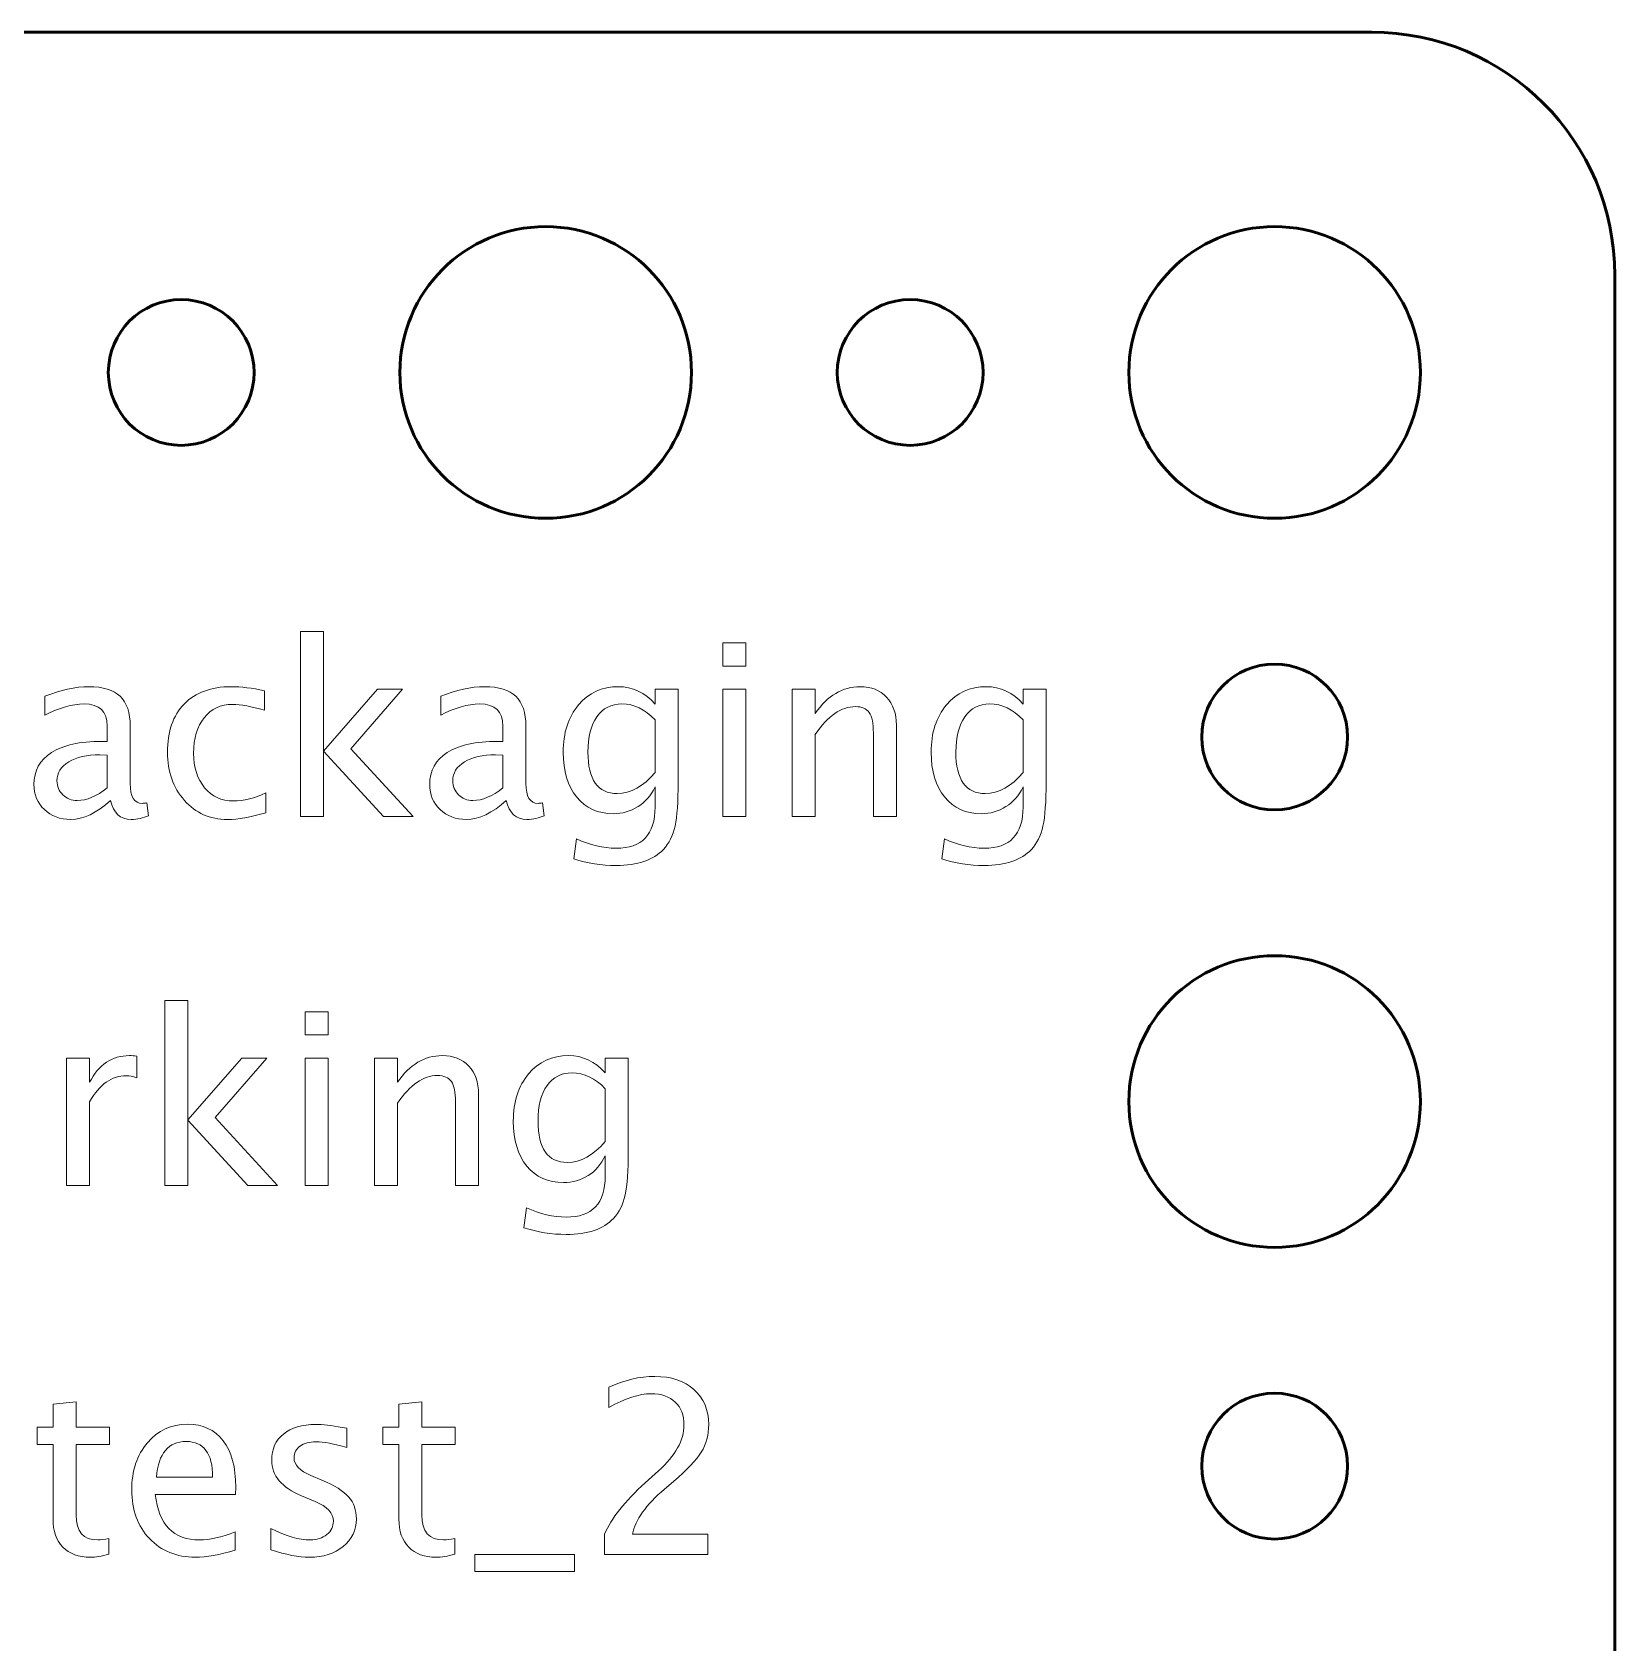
# Model space of a CAD drawing. Header units: centimetres. Extents: x -10.4 to 10.4, y -7.5 to 7.5.
# Drawn here: x 7.193 to 10.45, y 4.136 to 7.45 of the extents above; entities that cross this region are included whole.
import ezdxf

# ---------------------------------------------------------------- set-up
doc = ezdxf.new("R2010")
doc.units = ezdxf.units.CM
doc.header["$MEASUREMENT"] = 0
doc.layers.add('Layer 1', color=7, linetype='Continuous')

msp = doc.modelspace()

# ---------------------------------------------------------------- linework, layer by layer
at = {"layer": 'Layer 1', "lineweight": 53}
for centre, major_axis in [((9.74999, 6.74999), (0, 0.30001)), ((9.75, 6), (0, 0.15)), ((9.74999, 5.24999), (0, 0.30001)), ((9.75, 4.5), (0, 0.15))]:
    msp.add_ellipse(centre, major_axis=major_axis, ratio=1, dxfattribs=at)
for points, knots in [([(-10.45, -6.95), (-10.45, -6.95), (-10.45, 6.95), (-10.45, 6.95), (-10.45, 6.95), (-10.45, 7.22614), (-10.22614, 7.45), (-9.95, 7.45), (-9.95, 7.45), (-9.95, 7.45), (9.95, 7.45), (9.95, 7.45), (9.95, 7.45), (10.22614, 7.45), (10.45, 7.22614), (10.45, 6.95), (10.45, 6.95), (10.45, 6.95), (10.45, -6.95), (10.45, -6.95), (10.45, -6.95), (10.45, -7.22614), (10.22614, -7.45), (9.95, -7.45), (9.95, -7.45), (9.95, -7.45), (-9.95, -7.45), (-9.95, -7.45), (-9.95, -7.45), (-10.22614, -7.45), (-10.45, -7.22614), (-10.45, -6.95)], [0, 0, 0, 0, 0.1111111, 0.1111111, 0.1111111, 0.1111111, 0.2222222, 0.2222222, 0.2222222, 0.2222222, 0.3333333, 0.3333333, 0.3333333, 0.3333333, 0.4444444, 0.4444444, 0.4444444, 0.4444444, 0.5555556, 0.5555556, 0.5555556, 0.5555556, 0.6666667, 0.6666667, 0.6666667, 0.6666667, 0.7777778, 0.7777778, 0.7777778, 0.7777778, 1, 1, 1, 1]), ([(7.95, 6.75), (7.95, 6.58431), (8.08431, 6.45), (8.25, 6.45), (8.25, 6.45), (8.41569, 6.45), (8.55, 6.58431), (8.55, 6.75), (8.55, 6.75), (8.55, 6.91569), (8.41569, 7.05), (8.25, 7.05), (8.25, 7.05), (8.08431, 7.05), (7.95, 6.91569), (7.95, 6.75)], [0, 0, 0, 0, 0.2, 0.2, 0.2, 0.2, 0.4, 0.4, 0.4, 0.4, 0.6, 0.6, 0.6, 0.6, 1, 1, 1, 1]), ([(7.35, 6.75), (7.35, 6.66716), (7.41716, 6.6), (7.5, 6.6), (7.5, 6.6), (7.58284, 6.6), (7.65, 6.66716), (7.65, 6.75), (7.65, 6.75), (7.65, 6.83284), (7.58284, 6.9), (7.5, 6.9), (7.5, 6.9), (7.41716, 6.9), (7.35, 6.83284), (7.35, 6.75)], [0, 0, 0, 0, 0.2, 0.2, 0.2, 0.2, 0.4, 0.4, 0.4, 0.4, 0.6, 0.6, 0.6, 0.6, 1, 1, 1, 1]), ([(8.85, 6.75), (8.85, 6.83284), (8.91716, 6.9), (9, 6.9), (9, 6.9), (9.08284, 6.9), (9.15, 6.83284), (9.15, 6.75), (9.15, 6.75), (9.15, 6.66716), (9.08284, 6.6), (9, 6.6), (9, 6.6), (8.91716, 6.6), (8.85, 6.66716), (8.85, 6.75)], [0, 0, 0, 0, 0.2, 0.2, 0.2, 0.2, 0.4, 0.4, 0.4, 0.4, 0.6, 0.6, 0.6, 0.6, 1, 1, 1, 1])]:
    msp.add_open_spline(points, degree=3, knots=knots, dxfattribs=at)
at = {"layer": 'Layer 1', "color": 5, "lineweight": 9}
for points, knots in [([(7.74534, 5.83632), (7.74534, 5.83632), (7.74534, 6.21711), (7.74534, 6.21711), (7.74534, 6.21711), (7.74534, 6.21711), (7.79276, 6.21711), (7.79276, 6.21711), (7.79276, 6.21711), (7.79276, 6.21711), (7.79276, 5.97107), (7.79276, 5.97107), (7.79276, 5.97107), (7.79276, 5.97107), (7.90388, 6.09808), (7.90388, 6.09808), (7.90388, 6.09808), (7.90388, 6.09808), (7.95508, 6.09808), (7.95508, 6.09808), (7.95508, 6.09808), (7.95508, 6.09808), (7.8489, 5.97593), (7.8489, 5.97593), (7.8489, 5.97593), (7.8489, 5.97593), (7.97731, 5.83632), (7.97731, 5.83632), (7.97731, 5.83632), (7.97731, 5.83632), (7.91623, 5.83632), (7.91623, 5.83632), (7.91623, 5.83632), (7.91623, 5.83632), (7.79276, 5.97058), (7.79276, 5.97058), (7.79276, 5.97058), (7.79276, 5.97058), (7.79276, 5.83632), (7.79276, 5.83632), (7.79276, 5.83632), (7.79276, 5.83632), (7.74534, 5.83632), (7.74534, 5.83632)], [0, 0, 0, 0, 0.0833333, 0.0833333, 0.0833333, 0.0833333, 0.1666667, 0.1666667, 0.1666667, 0.1666667, 0.25, 0.25, 0.25, 0.25, 0.3333333, 0.3333333, 0.3333333, 0.3333333, 0.4166667, 0.4166667, 0.4166667, 0.4166667, 0.5, 0.5, 0.5, 0.5, 0.5833333, 0.5833333, 0.5833333, 0.5833333, 0.6666667, 0.6666667, 0.6666667, 0.6666667, 0.75, 0.75, 0.75, 0.75, 0.8333333, 0.8333333, 0.8333333, 0.8333333, 1, 1, 1, 1]), ([(8.61468, 6.14599), (8.61468, 6.14599), (8.61468, 6.1934), (8.61468, 6.1934), (8.61468, 6.1934), (8.61468, 6.1934), (8.6621, 6.1934), (8.6621, 6.1934), (8.6621, 6.1934), (8.6621, 6.1934), (8.6621, 6.14599), (8.6621, 6.14599), (8.6621, 6.14599), (8.6621, 6.14599), (8.61468, 6.14599), (8.61468, 6.14599)], [0, 0, 0, 0, 0.2, 0.2, 0.2, 0.2, 0.4, 0.4, 0.4, 0.4, 0.6, 0.6, 0.6, 0.6, 1, 1, 1, 1]), ([(7.3546, 5.86966), (7.32612, 5.84348), (7.29871, 5.83039), (7.27237, 5.83039), (7.27237, 5.83039), (7.25072, 5.83039), (7.23269, 5.83714), (7.21845, 5.85073), (7.21845, 5.85073), (7.20413, 5.86431), (7.19696, 5.88143), (7.19696, 5.90209), (7.19696, 5.90209), (7.19696, 5.93065), (7.20898, 5.95263), (7.23302, 5.96794), (7.23302, 5.96794), (7.25705, 5.98325), (7.29154, 5.99091), (7.33649, 5.99091), (7.33649, 5.99091), (7.33649, 5.99091), (7.3476, 5.99091), (7.3476, 5.99091), (7.3476, 5.99091), (7.3476, 5.99091), (7.3476, 6.02243), (7.3476, 6.02243), (7.3476, 6.02243), (7.3476, 6.05281), (7.3318, 6.06795), (7.30011, 6.06795), (7.30011, 6.06795), (7.27558, 6.06795), (7.24874, 6.06022), (7.21968, 6.04474), (7.21968, 6.04474), (7.21968, 6.04474), (7.21968, 6.08376), (7.21968, 6.08376), (7.21968, 6.08376), (7.25162, 6.09693), (7.28175, 6.10351), (7.30998, 6.10351), (7.30998, 6.10351), (7.33904, 6.10351), (7.36052, 6.09693), (7.37427, 6.08368), (7.37427, 6.08368), (7.3881, 6.07042), (7.39501, 6.05001), (7.39501, 6.02243), (7.39501, 6.02243), (7.39501, 6.02243), (7.39501, 5.90415), (7.39501, 5.90415), (7.39501, 5.90415), (7.39501, 5.87707), (7.40333, 5.86348), (7.42004, 5.86348), (7.42004, 5.86348), (7.4221, 5.86348), (7.42514, 5.86381), (7.42918, 5.86447), (7.42918, 5.86447), (7.42918, 5.86447), (7.43255, 5.83813), (7.43255, 5.83813), (7.43255, 5.83813), (7.42177, 5.83295), (7.40991, 5.83039), (7.39691, 5.83039), (7.39691, 5.83039), (7.37476, 5.83039), (7.36069, 5.84348), (7.3546, 5.86966)], [0, 0, 0, 0, 0.05, 0.05, 0.05, 0.05, 0.1, 0.1, 0.1, 0.1, 0.15, 0.15, 0.15, 0.15, 0.2, 0.2, 0.2, 0.2, 0.25, 0.25, 0.25, 0.25, 0.3, 0.3, 0.3, 0.3, 0.35, 0.35, 0.35, 0.35, 0.4, 0.4, 0.4, 0.4, 0.45, 0.45, 0.45, 0.45, 0.5, 0.5, 0.5, 0.5, 0.55, 0.55, 0.55, 0.55, 0.6, 0.6, 0.6, 0.6, 0.65, 0.65, 0.65, 0.65, 0.7, 0.7, 0.7, 0.7, 0.75, 0.75, 0.75, 0.75, 0.8, 0.8, 0.8, 0.8, 0.85, 0.85, 0.85, 0.85, 0.9, 0.9, 0.9, 0.9, 1, 1, 1, 1]), ([(7.67414, 5.84422), (7.64344, 5.835), (7.61694, 5.83039), (7.59463, 5.83039), (7.59463, 5.83039), (7.55923, 5.83039), (7.52993, 5.84348), (7.50663, 5.86958), (7.50663, 5.86958), (7.48334, 5.89575), (7.47165, 5.92876), (7.47165, 5.96852), (7.47165, 5.96852), (7.47165, 6.01099), (7.48317, 6.04417), (7.50622, 6.06787), (7.50622, 6.06787), (7.52927, 6.09166), (7.56146, 6.10351), (7.60278, 6.10351), (7.60278, 6.10351), (7.62311, 6.10351), (7.64599, 6.10072), (7.67118, 6.09512), (7.67118, 6.09512), (7.67118, 6.09512), (7.67118, 6.05511), (7.67118, 6.05511), (7.67118, 6.05511), (7.64443, 6.06302), (7.62262, 6.06697), (7.60582, 6.06697), (7.60582, 6.06697), (7.58146, 6.06697), (7.56195, 6.05783), (7.54738, 6.03964), (7.54738, 6.03964), (7.53281, 6.02145), (7.52548, 5.99716), (7.52548, 5.96687), (7.52548, 5.96687), (7.52548, 5.93749), (7.53306, 5.91378), (7.54812, 5.89559), (7.54812, 5.89559), (7.56318, 5.87748), (7.58286, 5.86842), (7.60731, 5.86842), (7.60731, 5.86842), (7.62895, 5.86842), (7.65118, 5.87402), (7.67414, 5.88522), (7.67414, 5.88522), (7.67414, 5.88522), (7.67414, 5.84422), (7.67414, 5.84422)], [0, 0, 0, 0, 0.0666667, 0.0666667, 0.0666667, 0.0666667, 0.1333333, 0.1333333, 0.1333333, 0.1333333, 0.2, 0.2, 0.2, 0.2, 0.2666667, 0.2666667, 0.2666667, 0.2666667, 0.3333333, 0.3333333, 0.3333333, 0.3333333, 0.4, 0.4, 0.4, 0.4, 0.4666667, 0.4666667, 0.4666667, 0.4666667, 0.5333333, 0.5333333, 0.5333333, 0.5333333, 0.6, 0.6, 0.6, 0.6, 0.6666667, 0.6666667, 0.6666667, 0.6666667, 0.7333333, 0.7333333, 0.7333333, 0.7333333, 0.8, 0.8, 0.8, 0.8, 0.8666667, 0.8666667, 0.8666667, 0.8666667, 1, 1, 1, 1]), ([(8.16894, 5.86966), (8.14046, 5.84348), (8.11305, 5.83039), (8.08671, 5.83039), (8.08671, 5.83039), (8.06506, 5.83039), (8.04703, 5.83714), (8.03279, 5.85073), (8.03279, 5.85073), (8.01847, 5.86431), (8.0113, 5.88143), (8.0113, 5.90209), (8.0113, 5.90209), (8.0113, 5.93065), (8.02332, 5.95263), (8.04736, 5.96794), (8.04736, 5.96794), (8.07139, 5.98325), (8.10588, 5.99091), (8.15083, 5.99091), (8.15083, 5.99091), (8.15083, 5.99091), (8.16194, 5.99091), (8.16194, 5.99091), (8.16194, 5.99091), (8.16194, 5.99091), (8.16194, 6.02243), (8.16194, 6.02243), (8.16194, 6.02243), (8.16194, 6.05281), (8.14614, 6.06795), (8.11445, 6.06795), (8.11445, 6.06795), (8.08992, 6.06795), (8.06308, 6.06022), (8.03402, 6.04474), (8.03402, 6.04474), (8.03402, 6.04474), (8.03402, 6.08376), (8.03402, 6.08376), (8.03402, 6.08376), (8.06596, 6.09693), (8.09609, 6.10351), (8.12432, 6.10351), (8.12432, 6.10351), (8.15338, 6.10351), (8.17486, 6.09693), (8.18861, 6.08368), (8.18861, 6.08368), (8.20244, 6.07042), (8.20935, 6.05001), (8.20935, 6.02243), (8.20935, 6.02243), (8.20935, 6.02243), (8.20935, 5.90415), (8.20935, 5.90415), (8.20935, 5.90415), (8.20935, 5.87707), (8.21767, 5.86348), (8.23438, 5.86348), (8.23438, 5.86348), (8.23644, 5.86348), (8.23948, 5.86381), (8.24352, 5.86447), (8.24352, 5.86447), (8.24352, 5.86447), (8.24689, 5.83813), (8.24689, 5.83813), (8.24689, 5.83813), (8.23611, 5.83295), (8.22425, 5.83039), (8.21125, 5.83039), (8.21125, 5.83039), (8.1891, 5.83039), (8.17503, 5.84348), (8.16894, 5.86966)], [0, 0, 0, 0, 0.05, 0.05, 0.05, 0.05, 0.1, 0.1, 0.1, 0.1, 0.15, 0.15, 0.15, 0.15, 0.2, 0.2, 0.2, 0.2, 0.25, 0.25, 0.25, 0.25, 0.3, 0.3, 0.3, 0.3, 0.35, 0.35, 0.35, 0.35, 0.4, 0.4, 0.4, 0.4, 0.45, 0.45, 0.45, 0.45, 0.5, 0.5, 0.5, 0.5, 0.55, 0.55, 0.55, 0.55, 0.6, 0.6, 0.6, 0.6, 0.65, 0.65, 0.65, 0.65, 0.7, 0.7, 0.7, 0.7, 0.75, 0.75, 0.75, 0.75, 0.8, 0.8, 0.8, 0.8, 0.85, 0.85, 0.85, 0.85, 0.9, 0.9, 0.9, 0.9, 1, 1, 1, 1]), ([(8.30772, 5.7494), (8.30772, 5.7494), (8.31332, 5.79039), (8.31332, 5.79039), (8.31332, 5.79039), (8.34081, 5.77755), (8.36806, 5.77113), (8.39498, 5.77113), (8.39498, 5.77113), (8.4484, 5.77113), (8.47515, 5.79944), (8.47515, 5.85599), (8.47515, 5.85599), (8.47515, 5.85599), (8.47515, 5.89715), (8.47515, 5.89715), (8.47515, 5.89715), (8.46692, 5.87978), (8.45523, 5.86636), (8.44, 5.85673), (8.44, 5.85673), (8.42477, 5.8471), (8.40782, 5.84225), (8.38913, 5.84225), (8.38913, 5.84225), (8.35744, 5.84225), (8.33233, 5.85361), (8.31381, 5.87633), (8.31381, 5.87633), (8.29529, 5.89904), (8.28599, 5.92983), (8.28599, 5.96868), (8.28599, 5.96868), (8.28599, 6.00844), (8.29653, 6.04087), (8.3176, 6.06598), (8.3176, 6.06598), (8.33875, 6.091), (8.366, 6.10351), (8.3995, 6.10351), (8.3995, 6.10351), (8.42881, 6.10351), (8.45408, 6.09166), (8.47515, 6.06787), (8.47515, 6.06787), (8.47515, 6.06787), (8.47515, 6.09808), (8.47515, 6.09808), (8.47515, 6.09808), (8.47515, 6.09808), (8.52256, 6.09808), (8.52256, 6.09808), (8.52256, 6.09808), (8.52256, 6.09808), (8.52256, 5.90777), (8.52256, 5.90777), (8.52256, 5.90777), (8.52256, 5.86686), (8.52042, 5.83657), (8.51614, 5.81689), (8.51614, 5.81689), (8.51194, 5.79722), (8.50388, 5.78109), (8.49219, 5.76857), (8.49219, 5.76857), (8.47145, 5.7466), (8.43901, 5.73557), (8.39498, 5.73557), (8.39498, 5.73557), (8.36477, 5.73557), (8.33571, 5.74018), (8.30772, 5.7494)], [0, 0, 0, 0, 0.0526316, 0.0526316, 0.0526316, 0.0526316, 0.1052632, 0.1052632, 0.1052632, 0.1052632, 0.1578947, 0.1578947, 0.1578947, 0.1578947, 0.2105263, 0.2105263, 0.2105263, 0.2105263, 0.2631579, 0.2631579, 0.2631579, 0.2631579, 0.3157895, 0.3157895, 0.3157895, 0.3157895, 0.3684211, 0.3684211, 0.3684211, 0.3684211, 0.4210526, 0.4210526, 0.4210526, 0.4210526, 0.4736842, 0.4736842, 0.4736842, 0.4736842, 0.5263158, 0.5263158, 0.5263158, 0.5263158, 0.5789474, 0.5789474, 0.5789474, 0.5789474, 0.6315789, 0.6315789, 0.6315789, 0.6315789, 0.6842105, 0.6842105, 0.6842105, 0.6842105, 0.7368421, 0.7368421, 0.7368421, 0.7368421, 0.7894737, 0.7894737, 0.7894737, 0.7894737, 0.8421053, 0.8421053, 0.8421053, 0.8421053, 0.8947368, 0.8947368, 0.8947368, 0.8947368, 1, 1, 1, 1]), ([(8.61468, 5.83632), (8.61468, 5.83632), (8.61468, 6.09808), (8.61468, 6.09808), (8.61468, 6.09808), (8.61468, 6.09808), (8.6621, 6.09808), (8.6621, 6.09808), (8.6621, 6.09808), (8.6621, 6.09808), (8.6621, 5.83632), (8.6621, 5.83632), (8.6621, 5.83632), (8.6621, 5.83632), (8.61468, 5.83632), (8.61468, 5.83632)], [0, 0, 0, 0, 0.2, 0.2, 0.2, 0.2, 0.4, 0.4, 0.4, 0.4, 0.6, 0.6, 0.6, 0.6, 1, 1, 1, 1]), ([(8.75741, 5.83632), (8.75741, 5.83632), (8.75741, 6.09808), (8.75741, 6.09808), (8.75741, 6.09808), (8.75741, 6.09808), (8.80483, 6.09808), (8.80483, 6.09808), (8.80483, 6.09808), (8.80483, 6.09808), (8.80483, 6.04861), (8.80483, 6.04861), (8.80483, 6.04861), (8.82993, 6.08524), (8.86072, 6.10351), (8.8971, 6.10351), (8.8971, 6.10351), (8.91999, 6.10351), (8.93818, 6.09635), (8.95159, 6.08195), (8.95159, 6.08195), (8.96501, 6.06763), (8.97176, 6.04828), (8.97176, 6.02408), (8.97176, 6.02408), (8.97176, 6.02408), (8.97176, 5.83632), (8.97176, 5.83632), (8.97176, 5.83632), (8.97176, 5.83632), (8.92435, 5.83632), (8.92435, 5.83632), (8.92435, 5.83632), (8.92435, 5.83632), (8.92435, 6.00861), (8.92435, 6.00861), (8.92435, 6.00861), (8.92435, 6.02803), (8.92147, 6.04186), (8.91579, 6.05009), (8.91579, 6.05009), (8.91003, 6.05841), (8.90056, 6.06252), (8.88731, 6.06252), (8.88731, 6.06252), (8.85817, 6.06252), (8.83067, 6.04351), (8.80483, 6.00548), (8.80483, 6.00548), (8.80483, 6.00548), (8.80483, 5.83632), (8.80483, 5.83632), (8.80483, 5.83632), (8.80483, 5.83632), (8.75741, 5.83632), (8.75741, 5.83632)], [0, 0, 0, 0, 0.0666667, 0.0666667, 0.0666667, 0.0666667, 0.1333333, 0.1333333, 0.1333333, 0.1333333, 0.2, 0.2, 0.2, 0.2, 0.2666667, 0.2666667, 0.2666667, 0.2666667, 0.3333333, 0.3333333, 0.3333333, 0.3333333, 0.4, 0.4, 0.4, 0.4, 0.4666667, 0.4666667, 0.4666667, 0.4666667, 0.5333333, 0.5333333, 0.5333333, 0.5333333, 0.6, 0.6, 0.6, 0.6, 0.6666667, 0.6666667, 0.6666667, 0.6666667, 0.7333333, 0.7333333, 0.7333333, 0.7333333, 0.8, 0.8, 0.8, 0.8, 0.8666667, 0.8666667, 0.8666667, 0.8666667, 1, 1, 1, 1]), ([(9.06494, 5.7494), (9.06494, 5.7494), (9.07054, 5.79039), (9.07054, 5.79039), (9.07054, 5.79039), (9.09803, 5.77755), (9.12528, 5.77113), (9.1522, 5.77113), (9.1522, 5.77113), (9.20562, 5.77113), (9.23237, 5.79944), (9.23237, 5.85599), (9.23237, 5.85599), (9.23237, 5.85599), (9.23237, 5.89715), (9.23237, 5.89715), (9.23237, 5.89715), (9.22414, 5.87978), (9.21245, 5.86636), (9.19722, 5.85673), (9.19722, 5.85673), (9.18199, 5.8471), (9.16504, 5.84225), (9.14635, 5.84225), (9.14635, 5.84225), (9.11466, 5.84225), (9.08955, 5.85361), (9.07103, 5.87633), (9.07103, 5.87633), (9.05251, 5.89904), (9.04321, 5.92983), (9.04321, 5.96868), (9.04321, 5.96868), (9.04321, 6.00844), (9.05375, 6.04087), (9.07482, 6.06598), (9.07482, 6.06598), (9.09597, 6.091), (9.12322, 6.10351), (9.15672, 6.10351), (9.15672, 6.10351), (9.18603, 6.10351), (9.2113, 6.09166), (9.23237, 6.06787), (9.23237, 6.06787), (9.23237, 6.06787), (9.23237, 6.09808), (9.23237, 6.09808), (9.23237, 6.09808), (9.23237, 6.09808), (9.27978, 6.09808), (9.27978, 6.09808), (9.27978, 6.09808), (9.27978, 6.09808), (9.27978, 5.90777), (9.27978, 5.90777), (9.27978, 5.90777), (9.27978, 5.86686), (9.27764, 5.83657), (9.27336, 5.81689), (9.27336, 5.81689), (9.26916, 5.79722), (9.2611, 5.78109), (9.24941, 5.76857), (9.24941, 5.76857), (9.22867, 5.7466), (9.19623, 5.73557), (9.1522, 5.73557), (9.1522, 5.73557), (9.12199, 5.73557), (9.09293, 5.74018), (9.06494, 5.7494)], [0, 0, 0, 0, 0.0526316, 0.0526316, 0.0526316, 0.0526316, 0.1052632, 0.1052632, 0.1052632, 0.1052632, 0.1578947, 0.1578947, 0.1578947, 0.1578947, 0.2105263, 0.2105263, 0.2105263, 0.2105263, 0.2631579, 0.2631579, 0.2631579, 0.2631579, 0.3157895, 0.3157895, 0.3157895, 0.3157895, 0.3684211, 0.3684211, 0.3684211, 0.3684211, 0.4210526, 0.4210526, 0.4210526, 0.4210526, 0.4736842, 0.4736842, 0.4736842, 0.4736842, 0.5263158, 0.5263158, 0.5263158, 0.5263158, 0.5789474, 0.5789474, 0.5789474, 0.5789474, 0.6315789, 0.6315789, 0.6315789, 0.6315789, 0.6842105, 0.6842105, 0.6842105, 0.6842105, 0.7368421, 0.7368421, 0.7368421, 0.7368421, 0.7894737, 0.7894737, 0.7894737, 0.7894737, 0.8421053, 0.8421053, 0.8421053, 0.8421053, 0.8947368, 0.8947368, 0.8947368, 0.8947368, 1, 1, 1, 1]), ([(8.47515, 5.92687), (8.47515, 5.92687), (8.47515, 6.03544), (8.47515, 6.03544), (8.47515, 6.03544), (8.45424, 6.05709), (8.43144, 6.06795), (8.40683, 6.06795), (8.40683, 6.06795), (8.38493, 6.06795), (8.36781, 6.05923), (8.35546, 6.0417), (8.35546, 6.0417), (8.34303, 6.02425), (8.33686, 5.99996), (8.33686, 5.96901), (8.33686, 5.96901), (8.33686, 5.91213), (8.35703, 5.88373), (8.39744, 5.88373), (8.39744, 5.88373), (8.42494, 5.88373), (8.45087, 5.89814), (8.47515, 5.92687)], [0, 0, 0, 0, 0.1428571, 0.1428571, 0.1428571, 0.1428571, 0.2857143, 0.2857143, 0.2857143, 0.2857143, 0.4285714, 0.4285714, 0.4285714, 0.4285714, 0.5714286, 0.5714286, 0.5714286, 0.5714286, 0.7142857, 0.7142857, 0.7142857, 0.7142857, 1, 1, 1, 1]), ([(9.23237, 5.92687), (9.23237, 5.92687), (9.23237, 6.03544), (9.23237, 6.03544), (9.23237, 6.03544), (9.21146, 6.05709), (9.18866, 6.06795), (9.16405, 6.06795), (9.16405, 6.06795), (9.14215, 6.06795), (9.12503, 6.05923), (9.11268, 6.0417), (9.11268, 6.0417), (9.10025, 6.02425), (9.09408, 5.99996), (9.09408, 5.96901), (9.09408, 5.96901), (9.09408, 5.91213), (9.11425, 5.88373), (9.15466, 5.88373), (9.15466, 5.88373), (9.18216, 5.88373), (9.20809, 5.89814), (9.23237, 5.92687)], [0, 0, 0, 0, 0.1428571, 0.1428571, 0.1428571, 0.1428571, 0.2857143, 0.2857143, 0.2857143, 0.2857143, 0.4285714, 0.4285714, 0.4285714, 0.4285714, 0.5714286, 0.5714286, 0.5714286, 0.5714286, 0.7142857, 0.7142857, 0.7142857, 0.7142857, 1, 1, 1, 1]), ([(7.3476, 5.8955), (7.3476, 5.8955), (7.3476, 5.96276), (7.3476, 5.96276), (7.3476, 5.96276), (7.3476, 5.96276), (7.33237, 5.96325), (7.33237, 5.96325), (7.33237, 5.96325), (7.30603, 5.96325), (7.28479, 5.95839), (7.26858, 5.94868), (7.26858, 5.94868), (7.25244, 5.93888), (7.24438, 5.92596), (7.24438, 5.90983), (7.24438, 5.90983), (7.24438, 5.89855), (7.24841, 5.889), (7.2564, 5.88118), (7.2564, 5.88118), (7.26446, 5.87336), (7.27426, 5.86941), (7.28586, 5.86941), (7.28586, 5.86941), (7.30562, 5.86941), (7.3262, 5.87814), (7.3476, 5.8955)], [0, 0, 0, 0, 0.125, 0.125, 0.125, 0.125, 0.25, 0.25, 0.25, 0.25, 0.375, 0.375, 0.375, 0.375, 0.5, 0.5, 0.5, 0.5, 0.625, 0.625, 0.625, 0.625, 0.75, 0.75, 0.75, 0.75, 1, 1, 1, 1]), ([(8.16194, 5.8955), (8.16194, 5.8955), (8.16194, 5.96276), (8.16194, 5.96276), (8.16194, 5.96276), (8.16194, 5.96276), (8.14671, 5.96325), (8.14671, 5.96325), (8.14671, 5.96325), (8.12037, 5.96325), (8.09913, 5.95839), (8.08292, 5.94868), (8.08292, 5.94868), (8.06678, 5.93888), (8.05872, 5.92596), (8.05872, 5.90983), (8.05872, 5.90983), (8.05872, 5.89855), (8.06275, 5.889), (8.07074, 5.88118), (8.07074, 5.88118), (8.0788, 5.87336), (8.0886, 5.86941), (8.1002, 5.86941), (8.1002, 5.86941), (8.11996, 5.86941), (8.14054, 5.87814), (8.16194, 5.8955)], [0, 0, 0, 0, 0.125, 0.125, 0.125, 0.125, 0.25, 0.25, 0.25, 0.25, 0.375, 0.375, 0.375, 0.375, 0.5, 0.5, 0.5, 0.5, 0.625, 0.625, 0.625, 0.625, 0.75, 0.75, 0.75, 0.75, 1, 1, 1, 1]), ([(7.46613, 5.07738), (7.46613, 5.07738), (7.46613, 5.45817), (7.46613, 5.45817), (7.46613, 5.45817), (7.46613, 5.45817), (7.51355, 5.45817), (7.51355, 5.45817), (7.51355, 5.45817), (7.51355, 5.45817), (7.51355, 5.21213), (7.51355, 5.21213), (7.51355, 5.21213), (7.51355, 5.21213), (7.62467, 5.33914), (7.62467, 5.33914), (7.62467, 5.33914), (7.62467, 5.33914), (7.67587, 5.33914), (7.67587, 5.33914), (7.67587, 5.33914), (7.67587, 5.33914), (7.56969, 5.21699), (7.56969, 5.21699), (7.56969, 5.21699), (7.56969, 5.21699), (7.6981, 5.07738), (7.6981, 5.07738), (7.6981, 5.07738), (7.6981, 5.07738), (7.63702, 5.07738), (7.63702, 5.07738), (7.63702, 5.07738), (7.63702, 5.07738), (7.51355, 5.21164), (7.51355, 5.21164), (7.51355, 5.21164), (7.51355, 5.21164), (7.51355, 5.07738), (7.51355, 5.07738), (7.51355, 5.07738), (7.51355, 5.07738), (7.46613, 5.07738), (7.46613, 5.07738)], [0, 0, 0, 0, 0.0833333, 0.0833333, 0.0833333, 0.0833333, 0.1666667, 0.1666667, 0.1666667, 0.1666667, 0.25, 0.25, 0.25, 0.25, 0.3333333, 0.3333333, 0.3333333, 0.3333333, 0.4166667, 0.4166667, 0.4166667, 0.4166667, 0.5, 0.5, 0.5, 0.5, 0.5833333, 0.5833333, 0.5833333, 0.5833333, 0.6666667, 0.6666667, 0.6666667, 0.6666667, 0.75, 0.75, 0.75, 0.75, 0.8333333, 0.8333333, 0.8333333, 0.8333333, 1, 1, 1, 1]), ([(7.75481, 5.38705), (7.75481, 5.38705), (7.75481, 5.43446), (7.75481, 5.43446), (7.75481, 5.43446), (7.75481, 5.43446), (7.80223, 5.43446), (7.80223, 5.43446), (7.80223, 5.43446), (7.80223, 5.43446), (7.80223, 5.38705), (7.80223, 5.38705), (7.80223, 5.38705), (7.80223, 5.38705), (7.75481, 5.38705), (7.75481, 5.38705)], [0, 0, 0, 0, 0.2, 0.2, 0.2, 0.2, 0.4, 0.4, 0.4, 0.4, 0.6, 0.6, 0.6, 0.6, 1, 1, 1, 1]), ([(7.26405, 5.07738), (7.26405, 5.07738), (7.26405, 5.33914), (7.26405, 5.33914), (7.26405, 5.33914), (7.26405, 5.33914), (7.31147, 5.33914), (7.31147, 5.33914), (7.31147, 5.33914), (7.31147, 5.33914), (7.31147, 5.28967), (7.31147, 5.28967), (7.31147, 5.28967), (7.33032, 5.3263), (7.35765, 5.34457), (7.39353, 5.34457), (7.39353, 5.34457), (7.39839, 5.34457), (7.4035, 5.34416), (7.40876, 5.34334), (7.40876, 5.34334), (7.40876, 5.34334), (7.40876, 5.29897), (7.40876, 5.29897), (7.40876, 5.29897), (7.40053, 5.30169), (7.39329, 5.30309), (7.38703, 5.30309), (7.38703, 5.30309), (7.3569, 5.30309), (7.33172, 5.28531), (7.31147, 5.24967), (7.31147, 5.24967), (7.31147, 5.24967), (7.31147, 5.07738), (7.31147, 5.07738), (7.31147, 5.07738), (7.31147, 5.07738), (7.26405, 5.07738), (7.26405, 5.07738)], [0, 0, 0, 0, 0.0909091, 0.0909091, 0.0909091, 0.0909091, 0.1818182, 0.1818182, 0.1818182, 0.1818182, 0.2727273, 0.2727273, 0.2727273, 0.2727273, 0.3636364, 0.3636364, 0.3636364, 0.3636364, 0.4545455, 0.4545455, 0.4545455, 0.4545455, 0.5454545, 0.5454545, 0.5454545, 0.5454545, 0.6363636, 0.6363636, 0.6363636, 0.6363636, 0.7272727, 0.7272727, 0.7272727, 0.7272727, 0.8181818, 0.8181818, 0.8181818, 0.8181818, 1, 1, 1, 1]), ([(7.75481, 5.07738), (7.75481, 5.07738), (7.75481, 5.33914), (7.75481, 5.33914), (7.75481, 5.33914), (7.75481, 5.33914), (7.80223, 5.33914), (7.80223, 5.33914), (7.80223, 5.33914), (7.80223, 5.33914), (7.80223, 5.07738), (7.80223, 5.07738), (7.80223, 5.07738), (7.80223, 5.07738), (7.75481, 5.07738), (7.75481, 5.07738)], [0, 0, 0, 0, 0.2, 0.2, 0.2, 0.2, 0.4, 0.4, 0.4, 0.4, 0.6, 0.6, 0.6, 0.6, 1, 1, 1, 1]), ([(7.89754, 5.07738), (7.89754, 5.07738), (7.89754, 5.33914), (7.89754, 5.33914), (7.89754, 5.33914), (7.89754, 5.33914), (7.94496, 5.33914), (7.94496, 5.33914), (7.94496, 5.33914), (7.94496, 5.33914), (7.94496, 5.28967), (7.94496, 5.28967), (7.94496, 5.28967), (7.97006, 5.3263), (8.00085, 5.34457), (8.03723, 5.34457), (8.03723, 5.34457), (8.06012, 5.34457), (8.07831, 5.33741), (8.09172, 5.32301), (8.09172, 5.32301), (8.10514, 5.30869), (8.11189, 5.28934), (8.11189, 5.26514), (8.11189, 5.26514), (8.11189, 5.26514), (8.11189, 5.07738), (8.11189, 5.07738), (8.11189, 5.07738), (8.11189, 5.07738), (8.06448, 5.07738), (8.06448, 5.07738), (8.06448, 5.07738), (8.06448, 5.07738), (8.06448, 5.24967), (8.06448, 5.24967), (8.06448, 5.24967), (8.06448, 5.26909), (8.0616, 5.28292), (8.05592, 5.29115), (8.05592, 5.29115), (8.05016, 5.29947), (8.04069, 5.30358), (8.02744, 5.30358), (8.02744, 5.30358), (7.9983, 5.30358), (7.9708, 5.28457), (7.94496, 5.24654), (7.94496, 5.24654), (7.94496, 5.24654), (7.94496, 5.07738), (7.94496, 5.07738), (7.94496, 5.07738), (7.94496, 5.07738), (7.89754, 5.07738), (7.89754, 5.07738)], [0, 0, 0, 0, 0.0666667, 0.0666667, 0.0666667, 0.0666667, 0.1333333, 0.1333333, 0.1333333, 0.1333333, 0.2, 0.2, 0.2, 0.2, 0.2666667, 0.2666667, 0.2666667, 0.2666667, 0.3333333, 0.3333333, 0.3333333, 0.3333333, 0.4, 0.4, 0.4, 0.4, 0.4666667, 0.4666667, 0.4666667, 0.4666667, 0.5333333, 0.5333333, 0.5333333, 0.5333333, 0.6, 0.6, 0.6, 0.6, 0.6666667, 0.6666667, 0.6666667, 0.6666667, 0.7333333, 0.7333333, 0.7333333, 0.7333333, 0.8, 0.8, 0.8, 0.8, 0.8666667, 0.8666667, 0.8666667, 0.8666667, 1, 1, 1, 1]), ([(8.20507, 4.99046), (8.20507, 4.99046), (8.21067, 5.03145), (8.21067, 5.03145), (8.21067, 5.03145), (8.23816, 5.01861), (8.26541, 5.01219), (8.29233, 5.01219), (8.29233, 5.01219), (8.34575, 5.01219), (8.3725, 5.0405), (8.3725, 5.09705), (8.3725, 5.09705), (8.3725, 5.09705), (8.3725, 5.13821), (8.3725, 5.13821), (8.3725, 5.13821), (8.36427, 5.12084), (8.35258, 5.10742), (8.33735, 5.09779), (8.33735, 5.09779), (8.32212, 5.08816), (8.30517, 5.08331), (8.28648, 5.08331), (8.28648, 5.08331), (8.25479, 5.08331), (8.22968, 5.09467), (8.21116, 5.11739), (8.21116, 5.11739), (8.19264, 5.1401), (8.18334, 5.17089), (8.18334, 5.20974), (8.18334, 5.20974), (8.18334, 5.2495), (8.19388, 5.28193), (8.21495, 5.30704), (8.21495, 5.30704), (8.2361, 5.33206), (8.26335, 5.34457), (8.29685, 5.34457), (8.29685, 5.34457), (8.32616, 5.34457), (8.35143, 5.33272), (8.3725, 5.30893), (8.3725, 5.30893), (8.3725, 5.30893), (8.3725, 5.33914), (8.3725, 5.33914), (8.3725, 5.33914), (8.3725, 5.33914), (8.41991, 5.33914), (8.41991, 5.33914), (8.41991, 5.33914), (8.41991, 5.33914), (8.41991, 5.14883), (8.41991, 5.14883), (8.41991, 5.14883), (8.41991, 5.10792), (8.41777, 5.07763), (8.41349, 5.05795), (8.41349, 5.05795), (8.40929, 5.03828), (8.40123, 5.02215), (8.38954, 5.00963), (8.38954, 5.00963), (8.3688, 4.98766), (8.33636, 4.97663), (8.29233, 4.97663), (8.29233, 4.97663), (8.26212, 4.97663), (8.23306, 4.98124), (8.20507, 4.99046)], [0, 0, 0, 0, 0.0526316, 0.0526316, 0.0526316, 0.0526316, 0.1052632, 0.1052632, 0.1052632, 0.1052632, 0.1578947, 0.1578947, 0.1578947, 0.1578947, 0.2105263, 0.2105263, 0.2105263, 0.2105263, 0.2631579, 0.2631579, 0.2631579, 0.2631579, 0.3157895, 0.3157895, 0.3157895, 0.3157895, 0.3684211, 0.3684211, 0.3684211, 0.3684211, 0.4210526, 0.4210526, 0.4210526, 0.4210526, 0.4736842, 0.4736842, 0.4736842, 0.4736842, 0.5263158, 0.5263158, 0.5263158, 0.5263158, 0.5789474, 0.5789474, 0.5789474, 0.5789474, 0.6315789, 0.6315789, 0.6315789, 0.6315789, 0.6842105, 0.6842105, 0.6842105, 0.6842105, 0.7368421, 0.7368421, 0.7368421, 0.7368421, 0.7894737, 0.7894737, 0.7894737, 0.7894737, 0.8421053, 0.8421053, 0.8421053, 0.8421053, 0.8947368, 0.8947368, 0.8947368, 0.8947368, 1, 1, 1, 1]), ([(8.3725, 5.16793), (8.3725, 5.16793), (8.3725, 5.2765), (8.3725, 5.2765), (8.3725, 5.2765), (8.35159, 5.29815), (8.32879, 5.30901), (8.30418, 5.30901), (8.30418, 5.30901), (8.28228, 5.30901), (8.26516, 5.30029), (8.25281, 5.28276), (8.25281, 5.28276), (8.24038, 5.26531), (8.23421, 5.24102), (8.23421, 5.21007), (8.23421, 5.21007), (8.23421, 5.15319), (8.25438, 5.12479), (8.29479, 5.12479), (8.29479, 5.12479), (8.32229, 5.12479), (8.34822, 5.1392), (8.3725, 5.16793)], [0, 0, 0, 0, 0.1428571, 0.1428571, 0.1428571, 0.1428571, 0.2857143, 0.2857143, 0.2857143, 0.2857143, 0.4285714, 0.4285714, 0.4285714, 0.4285714, 0.5714286, 0.5714286, 0.5714286, 0.5714286, 0.7142857, 0.7142857, 0.7142857, 0.7142857, 1, 1, 1, 1]), ([(8.37114, 4.31844), (8.37114, 4.31844), (8.37114, 4.35993), (8.37114, 4.35993), (8.37114, 4.35993), (8.38497, 4.39228), (8.41288, 4.42759), (8.45494, 4.4657), (8.45494, 4.4657), (8.45494, 4.4657), (8.4821, 4.49007), (8.4821, 4.49007), (8.4821, 4.49007), (8.51709, 4.52184), (8.53462, 4.55328), (8.53462, 4.58456), (8.53462, 4.58456), (8.53462, 4.60457), (8.52861, 4.62021), (8.51668, 4.63165), (8.51668, 4.63165), (8.50474, 4.64309), (8.48819, 4.64885), (8.4672, 4.64885), (8.4672, 4.64885), (8.44267, 4.64885), (8.41362, 4.63947), (8.38003, 4.6207), (8.38003, 4.6207), (8.38003, 4.6207), (8.38003, 4.66219), (8.38003, 4.66219), (8.38003, 4.66219), (8.41172, 4.677), (8.44325, 4.68441), (8.4747, 4.68441), (8.4747, 4.68441), (8.50812, 4.68441), (8.53495, 4.67544), (8.5552, 4.65741), (8.5552, 4.65741), (8.57537, 4.63939), (8.58549, 4.61551), (8.58549, 4.58572), (8.58549, 4.58572), (8.58549, 4.56431), (8.58039, 4.5453), (8.57018, 4.52875), (8.57018, 4.52875), (8.55989, 4.51213), (8.54088, 4.49204), (8.51297, 4.46834), (8.51297, 4.46834), (8.51297, 4.46834), (8.49462, 4.4527), (8.49462, 4.4527), (8.49462, 4.4527), (8.45642, 4.42035), (8.43436, 4.3894), (8.42843, 4.35993), (8.42843, 4.35993), (8.42843, 4.35993), (8.58401, 4.35993), (8.58401, 4.35993), (8.58401, 4.35993), (8.58401, 4.35993), (8.58401, 4.31844), (8.58401, 4.31844), (8.58401, 4.31844), (8.58401, 4.31844), (8.37114, 4.31844), (8.37114, 4.31844)], [0, 0, 0, 0, 0.0526316, 0.0526316, 0.0526316, 0.0526316, 0.1052632, 0.1052632, 0.1052632, 0.1052632, 0.1578947, 0.1578947, 0.1578947, 0.1578947, 0.2105263, 0.2105263, 0.2105263, 0.2105263, 0.2631579, 0.2631579, 0.2631579, 0.2631579, 0.3157895, 0.3157895, 0.3157895, 0.3157895, 0.3684211, 0.3684211, 0.3684211, 0.3684211, 0.4210526, 0.4210526, 0.4210526, 0.4210526, 0.4736842, 0.4736842, 0.4736842, 0.4736842, 0.5263158, 0.5263158, 0.5263158, 0.5263158, 0.5789474, 0.5789474, 0.5789474, 0.5789474, 0.6315789, 0.6315789, 0.6315789, 0.6315789, 0.6842105, 0.6842105, 0.6842105, 0.6842105, 0.7368421, 0.7368421, 0.7368421, 0.7368421, 0.7894737, 0.7894737, 0.7894737, 0.7894737, 0.8421053, 0.8421053, 0.8421053, 0.8421053, 0.8947368, 0.8947368, 0.8947368, 0.8947368, 1, 1, 1, 1]), ([(7.35127, 4.31852), (7.33661, 4.31449), (7.32385, 4.31251), (7.31307, 4.31251), (7.31307, 4.31251), (7.28887, 4.31251), (7.27002, 4.31943), (7.25652, 4.33326), (7.25652, 4.33326), (7.24294, 4.34709), (7.23619, 4.36627), (7.23619, 4.39088), (7.23619, 4.39088), (7.23619, 4.39088), (7.23619, 4.54464), (7.23619, 4.54464), (7.23619, 4.54464), (7.23619, 4.54464), (7.20343, 4.54464), (7.20343, 4.54464), (7.20343, 4.54464), (7.20343, 4.54464), (7.20343, 4.5802), (7.20343, 4.5802), (7.20343, 4.5802), (7.20343, 4.5802), (7.23619, 4.5802), (7.23619, 4.5802), (7.23619, 4.5802), (7.23619, 4.5802), (7.23619, 4.62753), (7.23619, 4.62753), (7.23619, 4.62753), (7.23619, 4.62753), (7.2836, 4.63206), (7.2836, 4.63206), (7.2836, 4.63206), (7.2836, 4.63206), (7.2836, 4.5802), (7.2836, 4.5802), (7.2836, 4.5802), (7.2836, 4.5802), (7.35225, 4.5802), (7.35225, 4.5802), (7.35225, 4.5802), (7.35225, 4.5802), (7.35225, 4.54464), (7.35225, 4.54464), (7.35225, 4.54464), (7.35225, 4.54464), (7.2836, 4.54464), (7.2836, 4.54464), (7.2836, 4.54464), (7.2836, 4.54464), (7.2836, 4.39944), (7.2836, 4.39944), (7.2836, 4.39944), (7.2836, 4.36519), (7.2985, 4.34807), (7.32822, 4.34807), (7.32822, 4.34807), (7.33456, 4.34807), (7.34221, 4.34914), (7.35127, 4.3512), (7.35127, 4.3512), (7.35127, 4.3512), (7.35127, 4.31852), (7.35127, 4.31852)], [0, 0, 0, 0, 0.0555556, 0.0555556, 0.0555556, 0.0555556, 0.1111111, 0.1111111, 0.1111111, 0.1111111, 0.1666667, 0.1666667, 0.1666667, 0.1666667, 0.2222222, 0.2222222, 0.2222222, 0.2222222, 0.2777778, 0.2777778, 0.2777778, 0.2777778, 0.3333333, 0.3333333, 0.3333333, 0.3333333, 0.3888889, 0.3888889, 0.3888889, 0.3888889, 0.4444444, 0.4444444, 0.4444444, 0.4444444, 0.5, 0.5, 0.5, 0.5, 0.5555556, 0.5555556, 0.5555556, 0.5555556, 0.6111111, 0.6111111, 0.6111111, 0.6111111, 0.6666667, 0.6666667, 0.6666667, 0.6666667, 0.7222222, 0.7222222, 0.7222222, 0.7222222, 0.7777778, 0.7777778, 0.7777778, 0.7777778, 0.8333333, 0.8333333, 0.8333333, 0.8333333, 0.8888889, 0.8888889, 0.8888889, 0.8888889, 1, 1, 1, 1]), ([(8.06296, 4.31852), (8.0483, 4.31449), (8.03554, 4.31251), (8.02476, 4.31251), (8.02476, 4.31251), (8.00056, 4.31251), (7.98171, 4.31943), (7.96821, 4.33326), (7.96821, 4.33326), (7.95463, 4.34709), (7.94788, 4.36627), (7.94788, 4.39088), (7.94788, 4.39088), (7.94788, 4.39088), (7.94788, 4.54464), (7.94788, 4.54464), (7.94788, 4.54464), (7.94788, 4.54464), (7.91512, 4.54464), (7.91512, 4.54464), (7.91512, 4.54464), (7.91512, 4.54464), (7.91512, 4.5802), (7.91512, 4.5802), (7.91512, 4.5802), (7.91512, 4.5802), (7.94788, 4.5802), (7.94788, 4.5802), (7.94788, 4.5802), (7.94788, 4.5802), (7.94788, 4.62753), (7.94788, 4.62753), (7.94788, 4.62753), (7.94788, 4.62753), (7.99529, 4.63206), (7.99529, 4.63206), (7.99529, 4.63206), (7.99529, 4.63206), (7.99529, 4.5802), (7.99529, 4.5802), (7.99529, 4.5802), (7.99529, 4.5802), (8.06394, 4.5802), (8.06394, 4.5802), (8.06394, 4.5802), (8.06394, 4.5802), (8.06394, 4.54464), (8.06394, 4.54464), (8.06394, 4.54464), (8.06394, 4.54464), (7.99529, 4.54464), (7.99529, 4.54464), (7.99529, 4.54464), (7.99529, 4.54464), (7.99529, 4.39944), (7.99529, 4.39944), (7.99529, 4.39944), (7.99529, 4.36519), (8.01019, 4.34807), (8.03991, 4.34807), (8.03991, 4.34807), (8.04625, 4.34807), (8.0539, 4.34914), (8.06296, 4.3512), (8.06296, 4.3512), (8.06296, 4.3512), (8.06296, 4.31852), (8.06296, 4.31852)], [0, 0, 0, 0, 0.0555556, 0.0555556, 0.0555556, 0.0555556, 0.1111111, 0.1111111, 0.1111111, 0.1111111, 0.1666667, 0.1666667, 0.1666667, 0.1666667, 0.2222222, 0.2222222, 0.2222222, 0.2222222, 0.2777778, 0.2777778, 0.2777778, 0.2777778, 0.3333333, 0.3333333, 0.3333333, 0.3333333, 0.3888889, 0.3888889, 0.3888889, 0.3888889, 0.4444444, 0.4444444, 0.4444444, 0.4444444, 0.5, 0.5, 0.5, 0.5, 0.5555556, 0.5555556, 0.5555556, 0.5555556, 0.6111111, 0.6111111, 0.6111111, 0.6111111, 0.6666667, 0.6666667, 0.6666667, 0.6666667, 0.7222222, 0.7222222, 0.7222222, 0.7222222, 0.7777778, 0.7777778, 0.7777778, 0.7777778, 0.8333333, 0.8333333, 0.8333333, 0.8333333, 0.8888889, 0.8888889, 0.8888889, 0.8888889, 1, 1, 1, 1]), ([(7.61105, 4.32684), (7.57919, 4.31729), (7.55194, 4.31251), (7.52923, 4.31251), (7.52923, 4.31251), (7.49046, 4.31251), (7.45893, 4.32535), (7.43465, 4.35095), (7.43465, 4.35095), (7.41036, 4.37655), (7.39818, 4.40973), (7.39818, 4.45056), (7.39818, 4.45056), (7.39818, 4.49015), (7.40888, 4.52266), (7.43037, 4.5481), (7.43037, 4.5481), (7.45185, 4.57345), (7.47934, 4.58613), (7.51284, 4.58613), (7.51284, 4.58613), (7.54454, 4.58613), (7.56907, 4.57485), (7.58635, 4.5523), (7.58635, 4.5523), (7.60364, 4.52974), (7.61228, 4.4978), (7.61228, 4.4564), (7.61228, 4.4564), (7.61228, 4.4564), (7.61203, 4.44191), (7.61203, 4.44191), (7.61203, 4.44191), (7.61203, 4.44191), (7.44658, 4.44191), (7.44658, 4.44191), (7.44658, 4.44191), (7.4535, 4.37935), (7.48403, 4.34807), (7.53812, 4.34807), (7.53812, 4.34807), (7.55795, 4.34807), (7.58224, 4.35367), (7.61105, 4.36487), (7.61105, 4.36487), (7.61105, 4.36487), (7.61105, 4.32684), (7.61105, 4.32684)], [0, 0, 0, 0, 0.0769231, 0.0769231, 0.0769231, 0.0769231, 0.1538462, 0.1538462, 0.1538462, 0.1538462, 0.2307692, 0.2307692, 0.2307692, 0.2307692, 0.3076923, 0.3076923, 0.3076923, 0.3076923, 0.3846154, 0.3846154, 0.3846154, 0.3846154, 0.4615385, 0.4615385, 0.4615385, 0.4615385, 0.5384615, 0.5384615, 0.5384615, 0.5384615, 0.6153846, 0.6153846, 0.6153846, 0.6153846, 0.6923077, 0.6923077, 0.6923077, 0.6923077, 0.7692308, 0.7692308, 0.7692308, 0.7692308, 0.8461538, 0.8461538, 0.8461538, 0.8461538, 1, 1, 1, 1]), ([(7.68472, 4.32782), (7.68472, 4.32782), (7.68472, 4.37129), (7.68472, 4.37129), (7.68472, 4.37129), (7.71575, 4.35581), (7.74267, 4.34807), (7.76564, 4.34807), (7.76564, 4.34807), (7.7793, 4.34807), (7.79066, 4.35178), (7.79963, 4.35919), (7.79963, 4.35919), (7.8086, 4.36651), (7.81313, 4.37573), (7.81313, 4.38684), (7.81313, 4.38684), (7.81313, 4.40306), (7.80054, 4.41648), (7.77535, 4.4271), (7.77535, 4.4271), (7.77535, 4.4271), (7.74761, 4.43887), (7.74761, 4.43887), (7.74761, 4.43887), (7.7067, 4.45582), (7.6862, 4.48035), (7.6862, 4.51221), (7.6862, 4.51221), (7.6862, 4.53501), (7.69427, 4.55296), (7.7104, 4.56604), (7.7104, 4.56604), (7.72654, 4.57913), (7.74868, 4.58563), (7.77675, 4.58563), (7.77675, 4.58563), (7.79132, 4.58563), (7.80943, 4.58366), (7.83091, 4.57963), (7.83091, 4.57963), (7.83091, 4.57963), (7.84079, 4.57773), (7.84079, 4.57773), (7.84079, 4.57773), (7.84079, 4.57773), (7.84079, 4.53822), (7.84079, 4.53822), (7.84079, 4.53822), (7.81437, 4.54612), (7.79329, 4.55007), (7.77757, 4.55007), (7.77757, 4.55007), (7.76374, 4.55007), (7.75279, 4.54703), (7.74448, 4.54102), (7.74448, 4.54102), (7.73625, 4.53501), (7.73213, 4.52694), (7.73213, 4.51682), (7.73213, 4.51682), (7.73213, 4.50258), (7.74366, 4.49048), (7.76679, 4.48068), (7.76679, 4.48068), (7.76679, 4.48068), (7.78959, 4.47105), (7.78959, 4.47105), (7.78959, 4.47105), (7.81544, 4.46019), (7.83371, 4.44866), (7.84441, 4.43656), (7.84441, 4.43656), (7.85519, 4.42446), (7.86054, 4.40932), (7.86054, 4.39121), (7.86054, 4.39121), (7.86054, 4.36824), (7.85149, 4.34939), (7.8333, 4.33466), (7.8333, 4.33466), (7.81519, 4.31992), (7.79198, 4.31251), (7.76374, 4.31251), (7.76374, 4.31251), (7.74201, 4.31251), (7.71575, 4.31762), (7.68472, 4.32782)], [0, 0, 0, 0, 0.0434783, 0.0434783, 0.0434783, 0.0434783, 0.0869565, 0.0869565, 0.0869565, 0.0869565, 0.1304348, 0.1304348, 0.1304348, 0.1304348, 0.173913, 0.173913, 0.173913, 0.173913, 0.2173913, 0.2173913, 0.2173913, 0.2173913, 0.2608696, 0.2608696, 0.2608696, 0.2608696, 0.3043478, 0.3043478, 0.3043478, 0.3043478, 0.3478261, 0.3478261, 0.3478261, 0.3478261, 0.3913043, 0.3913043, 0.3913043, 0.3913043, 0.4347826, 0.4347826, 0.4347826, 0.4347826, 0.4782609, 0.4782609, 0.4782609, 0.4782609, 0.5217391, 0.5217391, 0.5217391, 0.5217391, 0.5652174, 0.5652174, 0.5652174, 0.5652174, 0.6086957, 0.6086957, 0.6086957, 0.6086957, 0.6521739, 0.6521739, 0.6521739, 0.6521739, 0.6956522, 0.6956522, 0.6956522, 0.6956522, 0.7391304, 0.7391304, 0.7391304, 0.7391304, 0.7826087, 0.7826087, 0.7826087, 0.7826087, 0.826087, 0.826087, 0.826087, 0.826087, 0.8695652, 0.8695652, 0.8695652, 0.8695652, 0.9130435, 0.9130435, 0.9130435, 0.9130435, 1, 1, 1, 1]), ([(7.44905, 4.47747), (7.44905, 4.47747), (7.56462, 4.47747), (7.56462, 4.47747), (7.56462, 4.47747), (7.56462, 4.5262), (7.54643, 4.55057), (7.51013, 4.55057), (7.51013, 4.55057), (7.47358, 4.55057), (7.45325, 4.5262), (7.44905, 4.47747)], [0, 0, 0, 0, 0.25, 0.25, 0.25, 0.25, 0.5, 0.5, 0.5, 0.5, 1, 1, 1, 1]), ([(8.10394, 4.28288), (8.10394, 4.28288), (8.10394, 4.31844), (8.10394, 4.31844), (8.10394, 4.31844), (8.10394, 4.31844), (8.3094, 4.31844), (8.3094, 4.31844), (8.3094, 4.31844), (8.3094, 4.31844), (8.3094, 4.28288), (8.3094, 4.28288), (8.3094, 4.28288), (8.3094, 4.28288), (8.10394, 4.28288), (8.10394, 4.28288)], [0, 0, 0, 0, 0.2, 0.2, 0.2, 0.2, 0.4, 0.4, 0.4, 0.4, 0.6, 0.6, 0.6, 0.6, 1, 1, 1, 1])]:
    msp.add_open_spline(points, degree=3, knots=knots, dxfattribs=at)

doc.saveas('drawing.dxf')
